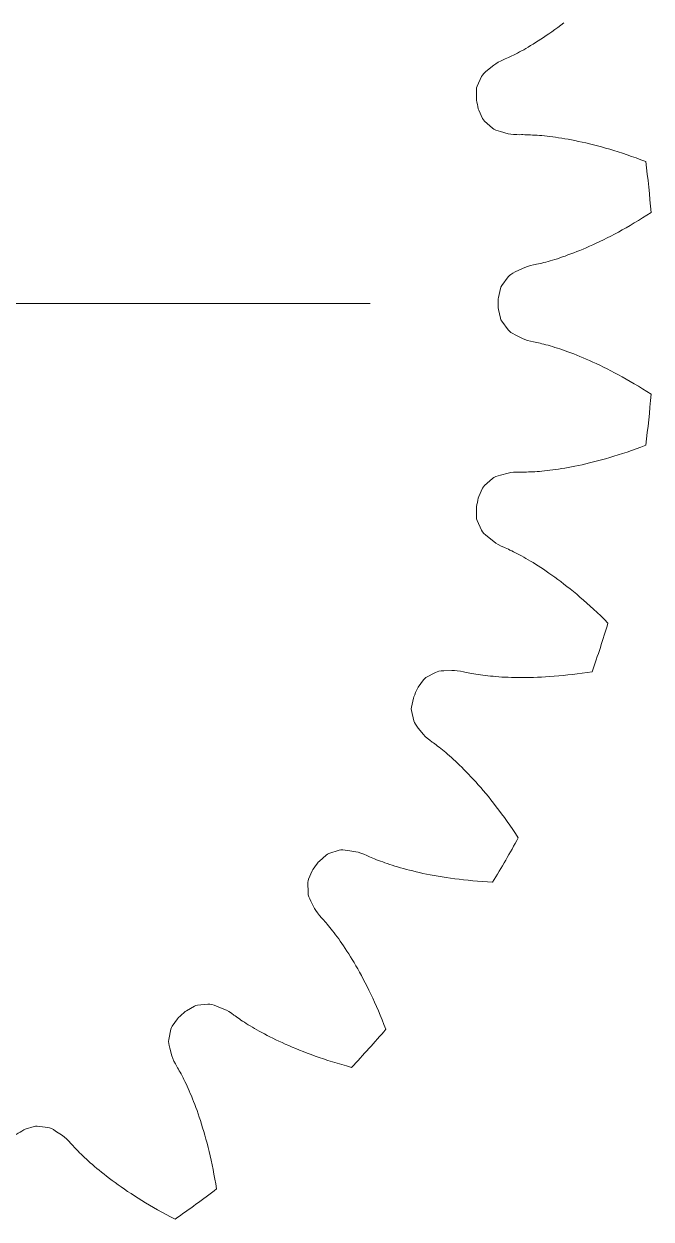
# Model space of a CAD drawing. Header units: millimetres. Extents: x 278858 to 279223, y 218711 to 219074.
# Drawn here: x 279008.2 to 279017.22, y 218802.67 to 218819.84 of the extents above; entities that cross this region are included whole.
import ezdxf

# ---------------------------------------------------------------- set-up
doc = ezdxf.new("R2010")
doc.units = ezdxf.units.MM
doc.header["$LTSCALE"] = 2
doc.layers.add('AM_9', color=251, linetype='Continuous', lineweight=15)

msp = doc.modelspace()

# ---------------------------------------------------------------- linework, layer by layer
at = {"layer": 'AM_9'}
for p, q in [((279015.875, 218819.794), (279015.919, 218819.827)), ((279015.919, 218819.827), (279015.963, 218819.86)), ((279015.593, 218819.599), (279015.631, 218819.623)), ((279015.631, 218819.623), (279015.67, 218819.649)), ((279015.67, 218819.649), (279015.709, 218819.676)), ((279015.709, 218819.676), (279015.749, 218819.703)), ((279015.749, 218819.703), (279015.791, 218819.732)), ((279015.791, 218819.732), (279015.833, 218819.763)), ((279015.833, 218819.763), (279015.875, 218819.794)), ((279015.324, 218819.441), (279015.355, 218819.457)), ((279015.355, 218819.457), (279015.386, 218819.474)), ((279015.386, 218819.474), (279015.418, 218819.492)), ((279015.418, 218819.492), (279015.451, 218819.512)), ((279015.451, 218819.512), (279015.485, 218819.532)), ((279015.485, 218819.532), (279015.52, 218819.553)), ((279015.52, 218819.553), (279015.556, 218819.575)), ((279015.556, 218819.575), (279015.593, 218819.599)), ((279014.986, 218819.273), (279015.021, 218819.294)), ((279015.021, 218819.294), (279015.061, 218819.315)), ((279015.061, 218819.315), (279015.101, 218819.333)), ((279015.101, 218819.333), (279015.121, 218819.341)), ((279015.121, 218819.341), (279015.143, 218819.351)), ((279015.143, 218819.351), (279015.166, 218819.361)), ((279015.166, 218819.361), (279015.189, 218819.372)), ((279015.189, 218819.372), (279015.214, 218819.384)), ((279015.214, 218819.384), (279015.24, 218819.397)), ((279015.24, 218819.397), (279015.267, 218819.411)), ((279015.267, 218819.411), (279015.295, 218819.425)), ((279015.295, 218819.425), (279015.324, 218819.441)), ((279014.779, 218819.088), (279014.793, 218819.11)), ((279014.793, 218819.11), (279014.812, 218819.133)), ((279014.812, 218819.133), (279014.836, 218819.156)), ((279014.836, 218819.156), (279014.864, 218819.179)), ((279014.864, 218819.179), (279014.956, 218819.252)), ((279014.956, 218819.252), (279014.986, 218819.273)), ((279014.708, 218818.926), (279014.715, 218818.949)), ((279014.715, 218818.949), (279014.779, 218819.088)), ((279014.706, 218818.904), (279014.708, 218818.926)), ((279014.706, 218818.772), (279014.706, 218818.904)), ((279014.707, 218818.75), (279014.706, 218818.772)), ((279014.742, 218818.604), (279014.734, 218818.624)), ((279014.796, 218818.483), (279014.742, 218818.604)), ((279014.806, 218818.464), (279014.796, 218818.483)), ((279014.821, 218818.446), (279014.806, 218818.464)), ((279014.937, 218818.345), (279014.821, 218818.446)), ((279014.959, 218818.33), (279014.937, 218818.345)), ((279014.986, 218818.317), (279014.959, 218818.33)), ((279015.017, 218818.306), (279014.986, 218818.317)), ((279015.052, 218818.296), (279015.017, 218818.306)), ((279015.165, 218818.267), (279015.052, 218818.296)), ((279015.202, 218818.26), (279015.165, 218818.267)), ((279015.242, 218818.255), (279015.202, 218818.26)), ((279015.287, 218818.253), (279015.242, 218818.255)), ((279015.331, 218818.252), (279015.287, 218818.253)), ((279015.353, 218818.253), (279015.331, 218818.252)), ((279015.376, 218818.253), (279015.353, 218818.253)), ((279015.401, 218818.252), (279015.376, 218818.253)), ((279015.428, 218818.252), (279015.401, 218818.252)), ((279015.455, 218818.251), (279015.428, 218818.252)), ((279015.484, 218818.25), (279015.455, 218818.251)), ((279015.514, 218818.248), (279015.484, 218818.25)), ((279015.546, 218818.247), (279015.514, 218818.248)), ((279015.579, 218818.244), (279015.546, 218818.247)), ((279015.613, 218818.242), (279015.579, 218818.244)), ((279015.648, 218818.239), (279015.613, 218818.242)), ((279015.685, 218818.235), (279015.648, 218818.239)), ((279015.723, 218818.231), (279015.685, 218818.235)), ((279015.763, 218818.226), (279015.723, 218818.231)), ((279015.803, 218818.221), (279015.763, 218818.226)), ((279015.845, 218818.216), (279015.803, 218818.221)), ((279015.888, 218818.209), (279015.845, 218818.216)), ((279015.933, 218818.202), (279015.888, 218818.209)), ((279015.979, 218818.195), (279015.933, 218818.202)), ((279016.026, 218818.186), (279015.979, 218818.195)), ((279016.074, 218818.177), (279016.026, 218818.186)), ((279016.123, 218818.168), (279016.074, 218818.177)), ((279016.174, 218818.157), (279016.123, 218818.168)), ((279016.226, 218818.146), (279016.174, 218818.157)), ((279016.279, 218818.134), (279016.226, 218818.146)), ((279016.333, 218818.121), (279016.279, 218818.134)), ((279016.389, 218818.107), (279016.333, 218818.121)), ((279016.445, 218818.093), (279016.389, 218818.107)), ((279016.503, 218818.077), (279016.445, 218818.093)), ((279016.562, 218818.061), (279016.503, 218818.077)), ((279016.622, 218818.043), (279016.562, 218818.061)), ((279016.683, 218818.025), (279016.622, 218818.043)), ((279016.745, 218818.005), (279016.683, 218818.025)), ((279016.808, 218817.985), (279016.745, 218818.005)), ((279016.873, 218817.964), (279016.808, 218817.985)), ((279016.938, 218817.941), (279016.873, 218817.964)), ((279017.005, 218817.918), (279016.938, 218817.941)), ((279017.072, 218817.893), (279017.005, 218817.918)), ((279017.141, 218817.867), (279017.072, 218817.893)), ((279017.035, 218817.019), (279017.095, 218817.056)), ((279017.095, 218817.056), (279017.156, 218817.094)), ((279017.156, 218817.094), (279017.218, 218817.134)), ((279016.747, 218816.854), (279016.803, 218816.884)), ((279016.803, 218816.884), (279016.86, 218816.916)), ((279016.86, 218816.916), (279016.917, 218816.949)), ((279016.917, 218816.949), (279016.976, 218816.984)), ((279016.976, 218816.984), (279017.035, 218817.019)), ((279016.43, 218816.694), (279016.481, 218816.718)), ((279016.481, 218816.718), (279016.532, 218816.743)), ((279016.532, 218816.743), (279016.584, 218816.769)), ((279016.584, 218816.769), (279016.638, 218816.796)), ((279016.638, 218816.796), (279016.692, 218816.824)), ((279016.692, 218816.824), (279016.747, 218816.854)), ((279016.023, 218816.524), (279016.064, 218816.539)), ((279016.064, 218816.539), (279016.106, 218816.555)), ((279016.106, 218816.555), (279016.149, 218816.572)), ((279016.149, 218816.572), (279016.193, 218816.59)), ((279016.193, 218816.59), (279016.239, 218816.608)), ((279016.239, 218816.608), (279016.285, 218816.628)), ((279016.285, 218816.628), (279016.332, 218816.649)), ((279016.332, 218816.649), (279016.381, 218816.671)), ((279016.381, 218816.671), (279016.43, 218816.694)), ((279015.441, 218816.359), (279015.485, 218816.371)), ((279015.485, 218816.371), (279015.527, 218816.381)), ((279015.527, 218816.381), (279015.549, 218816.385)), ((279015.549, 218816.385), (279015.572, 218816.39)), ((279015.572, 218816.39), (279015.597, 218816.395)), ((279015.597, 218816.395), (279015.622, 218816.401)), ((279015.622, 218816.401), (279015.649, 218816.408)), ((279015.649, 218816.408), (279015.677, 218816.415)), ((279015.677, 218816.415), (279015.706, 218816.423)), ((279015.706, 218816.423), (279015.737, 218816.431)), ((279015.737, 218816.431), (279015.768, 218816.44)), ((279015.768, 218816.44), (279015.801, 218816.45)), ((279015.801, 218816.45), (279015.835, 218816.46)), ((279015.835, 218816.46), (279015.871, 218816.471)), ((279015.871, 218816.471), (279015.907, 218816.483)), ((279015.907, 218816.483), (279015.945, 218816.496)), ((279015.945, 218816.496), (279015.983, 218816.509)), ((279015.983, 218816.509), (279016.023, 218816.524)), ((279015.07, 218816.085), (279015.162, 218816.208)), ((279015.162, 218816.208), (279015.18, 218816.227)), ((279015.18, 218816.227), (279015.203, 218816.246)), ((279015.203, 218816.246), (279015.231, 218816.263)), ((279015.231, 218816.263), (279015.264, 218816.28)), ((279015.264, 218816.28), (279015.369, 218816.332)), ((279015.369, 218816.332), (279015.403, 218816.346)), ((279015.403, 218816.346), (279015.441, 218816.359)), ((279015.025, 218815.915), (279015.052, 218816.043)), ((279015.052, 218816.043), (279015.058, 218816.064)), ((279015.058, 218816.064), (279015.07, 218816.085)), ((279015.021, 218815.893), (279015.025, 218815.915)), ((279001.271, 218815.828), (279013.181, 218815.828)), ((279015.025, 218815.742), (279015.021, 218815.764)), ((279015.052, 218815.614), (279015.025, 218815.742)), ((279015.058, 218815.592), (279015.052, 218815.614)), ((279015.07, 218815.571), (279015.058, 218815.592)), ((279015.162, 218815.449), (279015.07, 218815.571)), ((279015.18, 218815.43), (279015.162, 218815.449)), ((279015.203, 218815.411), (279015.18, 218815.43)), ((279015.231, 218815.394), (279015.203, 218815.411)), ((279015.264, 218815.377), (279015.231, 218815.394)), ((279015.369, 218815.325), (279015.264, 218815.377)), ((279015.403, 218815.31), (279015.369, 218815.325)), ((279015.441, 218815.297), (279015.403, 218815.31)), ((279015.485, 218815.285), (279015.441, 218815.297)), ((279015.527, 218815.276), (279015.485, 218815.285)), ((279015.549, 218815.272), (279015.527, 218815.276)), ((279015.572, 218815.267), (279015.549, 218815.272)), ((279015.597, 218815.262), (279015.572, 218815.267)), ((279015.622, 218815.256), (279015.597, 218815.262)), ((279015.649, 218815.249), (279015.622, 218815.256)), ((279015.677, 218815.242), (279015.649, 218815.249)), ((279015.706, 218815.234), (279015.677, 218815.242)), ((279015.737, 218815.226), (279015.706, 218815.234)), ((279015.768, 218815.217), (279015.737, 218815.226)), ((279015.801, 218815.207), (279015.768, 218815.217)), ((279015.835, 218815.197), (279015.801, 218815.207)), ((279015.871, 218815.186), (279015.835, 218815.197)), ((279015.907, 218815.174), (279015.871, 218815.186)), ((279015.945, 218815.161), (279015.907, 218815.174)), ((279015.983, 218815.148), (279015.945, 218815.161)), ((279016.023, 218815.133), (279015.983, 218815.148)), ((279016.064, 218815.118), (279016.023, 218815.133)), ((279016.106, 218815.102), (279016.064, 218815.118)), ((279016.149, 218815.085), (279016.106, 218815.102)), ((279016.193, 218815.067), (279016.149, 218815.085)), ((279016.239, 218815.048), (279016.193, 218815.067)), ((279016.285, 218815.029), (279016.239, 218815.048)), ((279016.332, 218815.008), (279016.285, 218815.029)), ((279016.381, 218814.986), (279016.332, 218815.008)), ((279016.43, 218814.963), (279016.381, 218814.986)), ((279016.481, 218814.939), (279016.43, 218814.963)), ((279016.532, 218814.914), (279016.481, 218814.939)), ((279016.584, 218814.888), (279016.532, 218814.914)), ((279016.638, 218814.861), (279016.584, 218814.888)), ((279016.692, 218814.833), (279016.638, 218814.861)), ((279016.747, 218814.803), (279016.692, 218814.833)), ((279016.803, 218814.772), (279016.747, 218814.803)), ((279016.86, 218814.741), (279016.803, 218814.772)), ((279016.917, 218814.708), (279016.86, 218814.741)), ((279016.976, 218814.673), (279016.917, 218814.708)), ((279017.035, 218814.638), (279016.976, 218814.673)), ((279017.095, 218814.601), (279017.035, 218814.638)), ((279017.156, 218814.563), (279017.095, 218814.601)), ((279017.218, 218814.523), (279017.156, 218814.563)), ((279017.072, 218813.764), (279017.141, 218813.79)), ((279016.562, 218813.596), (279016.622, 218813.614)), ((279016.622, 218813.614), (279016.683, 218813.632)), ((279016.683, 218813.632), (279016.745, 218813.651)), ((279016.745, 218813.651), (279016.808, 218813.672)), ((279016.808, 218813.672), (279016.873, 218813.693)), ((279016.873, 218813.693), (279016.938, 218813.716)), ((279016.938, 218813.716), (279017.005, 218813.739)), ((279017.005, 218813.739), (279017.072, 218813.764)), ((279015.803, 218813.435), (279015.845, 218813.441)), ((279015.845, 218813.441), (279015.888, 218813.448)), ((279015.888, 218813.448), (279015.933, 218813.455)), ((279015.933, 218813.455), (279015.979, 218813.462)), ((279015.979, 218813.462), (279016.026, 218813.47)), ((279016.026, 218813.47), (279016.074, 218813.479)), ((279016.074, 218813.479), (279016.123, 218813.489)), ((279016.123, 218813.489), (279016.174, 218813.5)), ((279016.174, 218813.5), (279016.226, 218813.511)), ((279016.226, 218813.511), (279016.279, 218813.523)), ((279016.279, 218813.523), (279016.333, 218813.536)), ((279016.333, 218813.536), (279016.389, 218813.55)), ((279016.389, 218813.55), (279016.445, 218813.564)), ((279016.445, 218813.564), (279016.503, 218813.58)), ((279016.503, 218813.58), (279016.562, 218813.596)), ((279014.821, 218813.211), (279014.937, 218813.312)), ((279014.937, 218813.312), (279014.959, 218813.327)), ((279014.959, 218813.327), (279014.986, 218813.34)), ((279014.986, 218813.34), (279015.017, 218813.351)), ((279015.017, 218813.351), (279015.052, 218813.361)), ((279015.052, 218813.361), (279015.165, 218813.39)), ((279015.165, 218813.39), (279015.202, 218813.397)), ((279015.202, 218813.397), (279015.242, 218813.402)), ((279015.242, 218813.402), (279015.287, 218813.404)), ((279015.287, 218813.404), (279015.331, 218813.404)), ((279015.331, 218813.404), (279015.353, 218813.404)), ((279015.353, 218813.404), (279015.376, 218813.404)), ((279015.376, 218813.404), (279015.401, 218813.404)), ((279015.401, 218813.404), (279015.428, 218813.405)), ((279015.428, 218813.405), (279015.455, 218813.406)), ((279015.455, 218813.406), (279015.484, 218813.407)), ((279015.484, 218813.407), (279015.514, 218813.408)), ((279015.514, 218813.408), (279015.546, 218813.41)), ((279015.546, 218813.41), (279015.579, 218813.412)), ((279015.579, 218813.412), (279015.613, 218813.415)), ((279015.613, 218813.415), (279015.648, 218813.418)), ((279015.648, 218813.418), (279015.685, 218813.422)), ((279015.685, 218813.422), (279015.723, 218813.426)), ((279015.723, 218813.426), (279015.763, 218813.43)), ((279015.763, 218813.43), (279015.803, 218813.435)), ((279014.742, 218813.053), (279014.796, 218813.173)), ((279014.796, 218813.173), (279014.806, 218813.193)), ((279014.806, 218813.193), (279014.821, 218813.211)), ((279014.734, 218813.032), (279014.742, 218813.053)), ((279014.706, 218812.885), (279014.707, 218812.907)), ((279014.706, 218812.753), (279014.706, 218812.885)), ((279014.708, 218812.731), (279014.706, 218812.753)), ((279014.715, 218812.708), (279014.708, 218812.731)), ((279014.779, 218812.569), (279014.715, 218812.708)), ((279014.793, 218812.546), (279014.779, 218812.569)), ((279014.812, 218812.524), (279014.793, 218812.546)), ((279014.836, 218812.501), (279014.812, 218812.524)), ((279014.864, 218812.478), (279014.836, 218812.501)), ((279014.956, 218812.405), (279014.864, 218812.478)), ((279014.986, 218812.384), (279014.956, 218812.405)), ((279015.021, 218812.363), (279014.986, 218812.384)), ((279015.061, 218812.342), (279015.021, 218812.363)), ((279015.101, 218812.324), (279015.061, 218812.342)), ((279015.121, 218812.315), (279015.101, 218812.324)), ((279015.143, 218812.306), (279015.121, 218812.315)), ((279015.166, 218812.295), (279015.143, 218812.306)), ((279015.189, 218812.284), (279015.166, 218812.295)), ((279015.214, 218812.272), (279015.189, 218812.284)), ((279015.24, 218812.26), (279015.214, 218812.272)), ((279015.267, 218812.246), (279015.24, 218812.26)), ((279015.295, 218812.232), (279015.267, 218812.246)), ((279015.324, 218812.216), (279015.295, 218812.232)), ((279015.355, 218812.2), (279015.324, 218812.216)), ((279015.386, 218812.183), (279015.355, 218812.2)), ((279015.418, 218812.164), (279015.386, 218812.183)), ((279015.451, 218812.145), (279015.418, 218812.164)), ((279015.485, 218812.125), (279015.451, 218812.145)), ((279015.52, 218812.104), (279015.485, 218812.125)), ((279015.556, 218812.081), (279015.52, 218812.104)), ((279015.593, 218812.058), (279015.556, 218812.081)), ((279015.631, 218812.034), (279015.593, 218812.058)), ((279015.67, 218812.008), (279015.631, 218812.034)), ((279015.709, 218811.981), (279015.67, 218812.008)), ((279015.749, 218811.953), (279015.709, 218811.981)), ((279015.791, 218811.924), (279015.749, 218811.953)), ((279015.833, 218811.894), (279015.791, 218811.924)), ((279015.875, 218811.863), (279015.833, 218811.894)), ((279015.919, 218811.83), (279015.875, 218811.863)), ((279015.963, 218811.796), (279015.919, 218811.83)), ((279016.008, 218811.761), (279015.963, 218811.796)), ((279016.054, 218811.725), (279016.008, 218811.761)), ((279016.101, 218811.687), (279016.054, 218811.725)), ((279016.148, 218811.648), (279016.101, 218811.687)), ((279016.195, 218811.608), (279016.148, 218811.648)), ((279016.244, 218811.566), (279016.195, 218811.608)), ((279016.293, 218811.523), (279016.244, 218811.566)), ((279016.342, 218811.479), (279016.293, 218811.523)), ((279016.392, 218811.433), (279016.342, 218811.479)), ((279016.443, 218811.386), (279016.392, 218811.433)), ((279016.494, 218811.338), (279016.443, 218811.386)), ((279016.546, 218811.288), (279016.494, 218811.338)), ((279016.598, 218811.236), (279016.546, 218811.288)), ((279013.981, 218810.451), (279014.116, 218810.525)), ((279014.116, 218810.525), (279014.14, 218810.535)), ((279014.14, 218810.535), (279014.168, 218810.543)), ((279014.168, 218810.543), (279014.201, 218810.547)), ((279014.201, 218810.547), (279014.238, 218810.549)), ((279014.238, 218810.549), (279014.355, 218810.555)), ((279014.355, 218810.555), (279014.392, 218810.554)), ((279014.392, 218810.554), (279014.432, 218810.55)), ((279014.432, 218810.55), (279014.477, 218810.543)), ((279014.477, 218810.543), (279014.52, 218810.534)), ((279014.52, 218810.534), (279014.541, 218810.529)), ((279014.541, 218810.529), (279014.564, 218810.525)), ((279014.564, 218810.525), (279014.589, 218810.52)), ((279016.226, 218810.514), (279016.298, 218810.524)), ((279016.298, 218810.524), (279016.37, 218810.535)), ((279013.871, 218810.313), (279013.948, 218810.419)), ((279013.948, 218810.419), (279013.962, 218810.436)), ((279013.962, 218810.436), (279013.981, 218810.451)), ((279014.589, 218810.52), (279014.614, 218810.515)), ((279014.614, 218810.515), (279014.641, 218810.51)), ((279014.641, 218810.51), (279014.67, 218810.505)), ((279014.67, 218810.505), (279014.7, 218810.5)), ((279014.7, 218810.5), (279014.731, 218810.495)), ((279014.731, 218810.495), (279014.764, 218810.49)), ((279014.764, 218810.49), (279014.798, 218810.486)), ((279014.798, 218810.486), (279014.833, 218810.482)), ((279014.833, 218810.482), (279014.87, 218810.477)), ((279014.87, 218810.477), (279014.908, 218810.473)), ((279014.908, 218810.473), (279014.947, 218810.47)), ((279014.947, 218810.47), (279014.988, 218810.466)), ((279014.988, 218810.466), (279015.03, 218810.463)), ((279015.03, 218810.463), (279015.074, 218810.46)), ((279015.074, 218810.46), (279015.119, 218810.458)), ((279015.119, 218810.458), (279015.165, 218810.456)), ((279015.165, 218810.456), (279015.213, 218810.454)), ((279015.213, 218810.454), (279015.262, 218810.453)), ((279015.262, 218810.453), (279015.312, 218810.452)), ((279015.312, 218810.452), (279015.364, 218810.452)), ((279015.364, 218810.452), (279015.417, 218810.452)), ((279015.417, 218810.452), (279015.472, 218810.453)), ((279015.472, 218810.453), (279015.527, 218810.454)), ((279015.527, 218810.454), (279015.584, 218810.456)), ((279015.584, 218810.456), (279015.643, 218810.459)), ((279015.643, 218810.459), (279015.702, 218810.462)), ((279015.702, 218810.462), (279015.764, 218810.466)), ((279015.764, 218810.466), (279015.826, 218810.47)), ((279015.826, 218810.47), (279015.889, 218810.476)), ((279015.889, 218810.476), (279015.954, 218810.482)), ((279015.954, 218810.482), (279016.02, 218810.489)), ((279016.02, 218810.489), (279016.088, 218810.496)), ((279016.088, 218810.496), (279016.157, 218810.504)), ((279016.157, 218810.504), (279016.226, 218810.514)), ((279013.858, 218810.294), (279013.871, 218810.313)), ((279013.77, 218810.005), (279013.773, 218810.027)), ((279013.773, 218810.027), (279013.801, 218810.156)), ((279013.801, 218810.156), (279013.806, 218810.177)), ((279013.772, 218809.981), (279013.77, 218810.005)), ((279013.807, 218809.831), (279013.772, 218809.981)), ((279013.816, 218809.807), (279013.807, 218809.831)), ((279013.829, 218809.781), (279013.816, 218809.807)), ((279013.848, 218809.753), (279013.829, 218809.781)), ((279013.871, 218809.725), (279013.848, 218809.753)), ((279013.945, 218809.634), (279013.871, 218809.725)), ((279013.97, 218809.607), (279013.945, 218809.634)), ((279014, 218809.58), (279013.97, 218809.607)), ((279014.035, 218809.551), (279014, 218809.58)), ((279014.07, 218809.525), (279014.035, 218809.551)), ((279014.088, 218809.512), (279014.07, 218809.525)), ((279014.107, 218809.499), (279014.088, 218809.512)), ((279014.127, 218809.484), (279014.107, 218809.499)), ((279014.148, 218809.468), (279014.127, 218809.484)), ((279014.17, 218809.451), (279014.148, 218809.468)), ((279014.193, 218809.433), (279014.17, 218809.451)), ((279014.217, 218809.414), (279014.193, 218809.433)), ((279014.241, 218809.394), (279014.217, 218809.414)), ((279014.266, 218809.373), (279014.241, 218809.394)), ((279014.292, 218809.351), (279014.266, 218809.373)), ((279014.319, 218809.328), (279014.292, 218809.351)), ((279014.347, 218809.303), (279014.319, 218809.328)), ((279014.375, 218809.277), (279014.347, 218809.303)), ((279014.405, 218809.251), (279014.375, 218809.277)), ((279014.434, 218809.222), (279014.405, 218809.251)), ((279014.465, 218809.193), (279014.434, 218809.222)), ((279014.496, 218809.163), (279014.465, 218809.193)), ((279014.528, 218809.131), (279014.496, 218809.163)), ((279014.561, 218809.098), (279014.528, 218809.131)), ((279014.594, 218809.063), (279014.561, 218809.098)), ((279014.627, 218809.028), (279014.594, 218809.063)), ((279014.662, 218808.991), (279014.627, 218809.028)), ((279014.697, 218808.953), (279014.662, 218808.991)), ((279014.732, 218808.913), (279014.697, 218808.953)), ((279014.768, 218808.872), (279014.732, 218808.913)), ((279014.804, 218808.83), (279014.768, 218808.872)), ((279014.841, 218808.786), (279014.804, 218808.83)), ((279014.878, 218808.741), (279014.841, 218808.786)), ((279014.916, 218808.695), (279014.878, 218808.741)), ((279014.953, 218808.647), (279014.916, 218808.695)), ((279014.992, 218808.597), (279014.953, 218808.647)), ((279015.03, 218808.546), (279014.992, 218808.597)), ((279015.069, 218808.494), (279015.03, 218808.546)), ((279015.109, 218808.441), (279015.069, 218808.494)), ((279015.148, 218808.385), (279015.109, 218808.441)), ((279015.188, 218808.329), (279015.148, 218808.385)), ((279015.228, 218808.271), (279015.188, 218808.329)), ((279015.268, 218808.211), (279015.228, 218808.271)), ((279015.308, 218808.15), (279015.268, 218808.211)), ((279012.585, 218807.926), (279012.732, 218807.971)), ((279012.732, 218807.971), (279012.758, 218807.975)), ((279012.758, 218807.975), (279012.788, 218807.977)), ((279012.788, 218807.977), (279012.821, 218807.974)), ((279012.821, 218807.974), (279012.857, 218807.969)), ((279012.857, 218807.969), (279012.972, 218807.95)), ((279012.972, 218807.95), (279013.008, 218807.941)), ((279012.433, 218807.798), (279012.449, 218807.814)), ((279012.449, 218807.814), (279012.546, 218807.902)), ((279012.546, 218807.902), (279012.564, 218807.915)), ((279012.564, 218807.915), (279012.585, 218807.926)), ((279013.008, 218807.941), (279013.047, 218807.929)), ((279013.047, 218807.929), (279013.089, 218807.913)), ((279013.089, 218807.913), (279013.129, 218807.895)), ((279013.129, 218807.895), (279013.149, 218807.886)), ((279013.149, 218807.886), (279013.171, 218807.877)), ((279013.171, 218807.877), (279013.194, 218807.867)), ((279013.194, 218807.867), (279013.218, 218807.856)), ((279013.218, 218807.856), (279013.243, 218807.846)), ((279013.243, 218807.846), (279013.27, 218807.835)), ((279013.27, 218807.835), (279013.299, 218807.824)), ((279013.299, 218807.824), (279013.328, 218807.813)), ((279013.328, 218807.813), (279013.359, 218807.802)), ((279013.359, 218807.802), (279013.391, 218807.79)), ((279013.391, 218807.79), (279013.425, 218807.779)), ((279013.425, 218807.779), (279013.46, 218807.767)), ((279012.294, 218807.554), (279012.347, 218807.675)), ((279012.347, 218807.675), (279012.357, 218807.695)), ((279013.46, 218807.767), (279013.497, 218807.755)), ((279013.497, 218807.755), (279013.534, 218807.743)), ((279013.534, 218807.743), (279013.574, 218807.732)), ((279013.574, 218807.732), (279013.614, 218807.72)), ((279013.614, 218807.72), (279013.656, 218807.708)), ((279013.656, 218807.708), (279013.7, 218807.696)), ((279013.7, 218807.696), (279013.745, 218807.685)), ((279013.745, 218807.685), (279013.791, 218807.673)), ((279013.791, 218807.673), (279013.839, 218807.662)), ((279013.839, 218807.662), (279013.888, 218807.65)), ((279013.888, 218807.65), (279013.938, 218807.639)), ((279013.938, 218807.639), (279013.99, 218807.629)), ((279013.99, 218807.629), (279014.044, 218807.618)), ((279014.044, 218807.618), (279014.098, 218807.608)), ((279014.098, 218807.608), (279014.155, 218807.598)), ((279012.283, 218807.51), (279012.286, 218807.533)), ((279012.286, 218807.356), (279012.283, 218807.51)), ((279012.286, 218807.533), (279012.294, 218807.554)), ((279014.155, 218807.598), (279014.212, 218807.588)), ((279014.212, 218807.588), (279014.271, 218807.579)), ((279014.271, 218807.579), (279014.332, 218807.57)), ((279014.332, 218807.57), (279014.394, 218807.561)), ((279014.394, 218807.561), (279014.457, 218807.553)), ((279014.457, 218807.553), (279014.522, 218807.546)), ((279014.522, 218807.546), (279014.588, 218807.539)), ((279014.588, 218807.539), (279014.655, 218807.532)), ((279014.655, 218807.532), (279014.724, 218807.526)), ((279014.724, 218807.526), (279014.795, 218807.52)), ((279014.795, 218807.52), (279014.866, 218807.516)), ((279014.866, 218807.516), (279014.939, 218807.511)), ((279012.289, 218807.33), (279012.286, 218807.356)), ((279012.297, 218807.302), (279012.289, 218807.33)), ((279012.31, 218807.271), (279012.297, 218807.302)), ((279012.326, 218807.238), (279012.31, 218807.271)), ((279012.38, 218807.135), (279012.326, 218807.238)), ((279012.399, 218807.103), (279012.38, 218807.135)), ((279012.423, 218807.07), (279012.399, 218807.103)), ((279012.451, 218807.034), (279012.423, 218807.07)), ((279012.48, 218807.002), (279012.451, 218807.034)), ((279012.495, 218806.986), (279012.48, 218807.002)), ((279012.511, 218806.968), (279012.495, 218806.986)), ((279012.527, 218806.949), (279012.511, 218806.968)), ((279012.545, 218806.93), (279012.527, 218806.949)), ((279012.562, 218806.909), (279012.545, 218806.93)), ((279012.581, 218806.886), (279012.562, 218806.909)), ((279012.6, 218806.863), (279012.581, 218806.886)), ((279012.62, 218806.838), (279012.6, 218806.863)), ((279012.64, 218806.812), (279012.62, 218806.838)), ((279012.661, 218806.785), (279012.64, 218806.812)), ((279012.683, 218806.757), (279012.661, 218806.785)), ((279012.705, 218806.727), (279012.683, 218806.757)), ((279012.727, 218806.696), (279012.705, 218806.727)), ((279012.75, 218806.664), (279012.727, 218806.696)), ((279012.773, 218806.63), (279012.75, 218806.664)), ((279012.797, 218806.595), (279012.773, 218806.63)), ((279012.821, 218806.559), (279012.797, 218806.595)), ((279012.846, 218806.521), (279012.821, 218806.559)), ((279012.871, 218806.482), (279012.846, 218806.521)), ((279012.896, 218806.441), (279012.871, 218806.482)), ((279012.922, 218806.4), (279012.896, 218806.441)), ((279012.948, 218806.356), (279012.922, 218806.4)), ((279012.974, 218806.312), (279012.948, 218806.356)), ((279013, 218806.266), (279012.974, 218806.312)), ((279013.026, 218806.218), (279013, 218806.266)), ((279013.053, 218806.169), (279013.026, 218806.218)), ((279013.08, 218806.119), (279013.053, 218806.169)), ((279013.107, 218806.067), (279013.08, 218806.119)), ((279013.134, 218806.014), (279013.107, 218806.067)), ((279013.161, 218805.959), (279013.134, 218806.014)), ((279013.189, 218805.903), (279013.161, 218805.959)), ((279013.216, 218805.845), (279013.189, 218805.903)), ((279010.538, 218805.665), (279010.652, 218805.731)), ((279010.652, 218805.731), (279010.672, 218805.74)), ((279010.672, 218805.74), (279010.695, 218805.746)), ((279010.695, 218805.746), (279010.848, 218805.76)), ((279010.848, 218805.76), (279010.874, 218805.759)), ((279010.874, 218805.759), (279010.904, 218805.754)), ((279010.904, 218805.754), (279010.935, 218805.745)), ((279010.935, 218805.745), (279010.97, 218805.732)), ((279010.97, 218805.732), (279011.078, 218805.689)), ((279013.243, 218805.786), (279013.216, 218805.845)), ((279013.27, 218805.725), (279013.243, 218805.786)), ((279013.297, 218805.663), (279013.27, 218805.725)), ((279010.333, 218805.443), (279010.41, 218805.55)), ((279010.41, 218805.55), (279010.424, 218805.567)), ((279010.519, 218805.653), (279010.538, 218805.665)), ((279011.078, 218805.689), (279011.112, 218805.673)), ((279011.112, 218805.673), (279011.148, 218805.653)), ((279011.148, 218805.653), (279011.185, 218805.629)), ((279011.185, 218805.629), (279011.221, 218805.603)), ((279011.221, 218805.603), (279011.239, 218805.59)), ((279011.239, 218805.59), (279011.258, 218805.576)), ((279011.258, 218805.576), (279011.278, 218805.562)), ((279011.278, 218805.562), (279011.299, 218805.547)), ((279011.299, 218805.547), (279011.322, 218805.531)), ((279013.324, 218805.599), (279013.297, 218805.663)), ((279013.351, 218805.534), (279013.324, 218805.599)), ((279010.284, 218805.251), (279010.313, 218805.402)), ((279010.313, 218805.402), (279010.321, 218805.424)), ((279010.321, 218805.424), (279010.333, 218805.443)), ((279011.322, 218805.531), (279011.346, 218805.515)), ((279011.346, 218805.515), (279011.372, 218805.499)), ((279011.372, 218805.499), (279011.398, 218805.481)), ((279011.398, 218805.481), (279011.426, 218805.464)), ((279011.426, 218805.464), (279011.455, 218805.446)), ((279011.455, 218805.446), (279011.486, 218805.428)), ((279011.486, 218805.428), (279011.518, 218805.409)), ((279011.518, 218805.409), (279011.551, 218805.39)), ((279011.551, 218805.39), (279011.585, 218805.37)), ((279011.585, 218805.37), (279011.621, 218805.351)), ((279013.378, 218805.467), (279013.351, 218805.534)), ((279013.405, 218805.399), (279013.378, 218805.467)), ((279010.282, 218805.225), (279010.284, 218805.251)), ((279010.284, 218805.196), (279010.282, 218805.225)), ((279011.621, 218805.351), (279011.659, 218805.331)), ((279011.659, 218805.331), (279011.697, 218805.31)), ((279011.697, 218805.31), (279011.737, 218805.29)), ((279011.737, 218805.29), (279011.779, 218805.269)), ((279011.779, 218805.269), (279011.822, 218805.248)), ((279011.822, 218805.248), (279011.866, 218805.227)), ((279011.866, 218805.227), (279011.912, 218805.206)), ((279011.912, 218805.206), (279011.959, 218805.185)), ((279010.289, 218805.163), (279010.284, 218805.196)), ((279010.299, 218805.128), (279010.289, 218805.163)), ((279010.33, 218805.015), (279010.299, 218805.128)), ((279011.959, 218805.185), (279012.008, 218805.163)), ((279012.008, 218805.163), (279012.058, 218805.142)), ((279012.058, 218805.142), (279012.109, 218805.12)), ((279012.109, 218805.12), (279012.162, 218805.099)), ((279012.162, 218805.099), (279012.216, 218805.078)), ((279012.216, 218805.078), (279012.272, 218805.056)), ((279012.272, 218805.056), (279012.329, 218805.035)), ((279012.329, 218805.035), (279012.388, 218805.014)), ((279010.342, 218804.98), (279010.33, 218805.015)), ((279010.358, 218804.942), (279010.342, 218804.98)), ((279010.379, 218804.902), (279010.358, 218804.942)), ((279010.4, 218804.864), (279010.379, 218804.902)), ((279010.411, 218804.845), (279010.4, 218804.864)), ((279012.388, 218805.014), (279012.448, 218804.993)), ((279012.448, 218804.993), (279012.51, 218804.972)), ((279012.51, 218804.972), (279012.573, 218804.951)), ((279012.573, 218804.951), (279012.638, 218804.931)), ((279012.638, 218804.931), (279012.704, 218804.91)), ((279012.704, 218804.91), (279012.772, 218804.89)), ((279012.772, 218804.89), (279012.841, 218804.871)), ((279012.841, 218804.871), (279012.911, 218804.851)), ((279010.423, 218804.825), (279010.411, 218804.845)), ((279010.435, 218804.803), (279010.423, 218804.825)), ((279010.448, 218804.78), (279010.435, 218804.803)), ((279010.461, 218804.756), (279010.448, 218804.78)), ((279010.475, 218804.73), (279010.461, 218804.756)), ((279010.489, 218804.703), (279010.475, 218804.73)), ((279010.503, 218804.675), (279010.489, 218804.703)), ((279010.517, 218804.646), (279010.503, 218804.675)), ((279010.532, 218804.615), (279010.517, 218804.646)), ((279010.547, 218804.582), (279010.532, 218804.615)), ((279010.562, 218804.549), (279010.547, 218804.582)), ((279010.578, 218804.514), (279010.562, 218804.549)), ((279010.594, 218804.477), (279010.578, 218804.514)), ((279010.609, 218804.44), (279010.594, 218804.477)), ((279010.625, 218804.4), (279010.609, 218804.44)), ((279010.642, 218804.36), (279010.625, 218804.4)), ((279010.658, 218804.318), (279010.642, 218804.36)), ((279010.674, 218804.274), (279010.658, 218804.318)), ((279010.69, 218804.23), (279010.674, 218804.274)), ((279010.707, 218804.183), (279010.69, 218804.23)), ((279010.723, 218804.136), (279010.707, 218804.183)), ((279008.222, 218803.961), (279008.348, 218804.001)), ((279008.348, 218804.001), (279008.369, 218804.006)), ((279008.369, 218804.006), (279008.393, 218804.007)), ((279008.393, 218804.007), (279008.545, 218803.988)), ((279010.739, 218804.086), (279010.723, 218804.136)), ((279010.755, 218804.036), (279010.739, 218804.086)), ((279010.771, 218803.984), (279010.755, 218804.036)), ((279008.202, 218803.953), (279008.222, 218803.961)), ((279008.545, 218803.988), (279008.571, 218803.982)), ((279008.571, 218803.982), (279008.598, 218803.971)), ((279008.598, 218803.971), (279008.628, 218803.956)), ((279008.628, 218803.956), (279008.658, 218803.936)), ((279008.658, 218803.936), (279008.756, 218803.871)), ((279008.756, 218803.871), (279008.785, 218803.849)), ((279008.785, 218803.849), (279008.816, 218803.822)), ((279010.787, 218803.931), (279010.771, 218803.984)), ((279010.803, 218803.876), (279010.787, 218803.931)), ((279010.819, 218803.819), (279010.803, 218803.876)), ((279008.816, 218803.822), (279008.848, 218803.79)), ((279008.848, 218803.79), (279008.877, 218803.758)), ((279008.877, 218803.758), (279008.892, 218803.741)), ((279008.892, 218803.741), (279008.908, 218803.724)), ((279008.908, 218803.724), (279008.925, 218803.706)), ((279008.925, 218803.706), (279008.943, 218803.686)), ((279008.943, 218803.686), (279008.962, 218803.667)), ((279008.962, 218803.667), (279008.982, 218803.646)), ((279010.834, 218803.762), (279010.819, 218803.819)), ((279010.849, 218803.702), (279010.834, 218803.762)), ((279010.864, 218803.642), (279010.849, 218803.702)), ((279008.982, 218803.646), (279009.003, 218803.624)), ((279009.003, 218803.624), (279009.026, 218803.602)), ((279009.026, 218803.602), (279009.049, 218803.579)), ((279009.049, 218803.579), (279009.074, 218803.555)), ((279009.074, 218803.555), (279009.1, 218803.531)), ((279009.1, 218803.531), (279009.127, 218803.506)), ((279009.127, 218803.506), (279009.156, 218803.481)), ((279009.156, 218803.481), (279009.186, 218803.454)), ((279010.879, 218803.58), (279010.864, 218803.642)), ((279010.893, 218803.516), (279010.879, 218803.58)), ((279010.907, 218803.451), (279010.893, 218803.516)), ((279009.186, 218803.454), (279009.217, 218803.428)), ((279009.217, 218803.428), (279009.249, 218803.4)), ((279009.249, 218803.4), (279009.283, 218803.372)), ((279009.283, 218803.372), (279009.318, 218803.344)), ((279009.318, 218803.344), (279009.354, 218803.315)), ((279009.354, 218803.315), (279009.391, 218803.286)), ((279010.921, 218803.385), (279010.907, 218803.451)), ((279010.934, 218803.317), (279010.921, 218803.385)), ((279010.947, 218803.247), (279010.934, 218803.317)), ((279009.391, 218803.286), (279009.43, 218803.256)), ((279009.43, 218803.256), (279009.471, 218803.226)), ((279009.471, 218803.226), (279009.512, 218803.195)), ((279009.512, 218803.195), (279009.556, 218803.164)), ((279009.556, 218803.164), (279009.6, 218803.133)), ((279010.959, 218803.177), (279010.947, 218803.247)), ((279010.971, 218803.104), (279010.959, 218803.177)), ((279009.6, 218803.133), (279009.646, 218803.101)), ((279009.646, 218803.101), (279009.693, 218803.069)), ((279009.693, 218803.069), (279009.742, 218803.037)), ((279009.742, 218803.037), (279009.792, 218803.004)), ((279009.792, 218803.004), (279009.844, 218802.972)), ((279009.844, 218802.972), (279009.897, 218802.939)), ((279009.897, 218802.939), (279009.951, 218802.906)), ((279009.951, 218802.906), (279010.007, 218802.872)), ((279010.007, 218802.872), (279010.065, 218802.839)), ((279010.065, 218802.839), (279010.124, 218802.805)), ((279010.124, 218802.805), (279010.184, 218802.772)), ((279010.184, 218802.772), (279010.246, 218802.738)), ((279010.246, 218802.738), (279010.31, 218802.705)), ((279010.31, 218802.705), (279010.375, 218802.671))]:
    msp.add_line(p, q, dxfattribs=at)
for radius, start, end in [(13.75, 11.7326, 12.2674), (16, 4.6796, 7.3204), (13.75, 359.7326, 0.2674), (16, 352.6796, 355.3204), (13.75, 347.7326, 348.2674), (16, 340.6796, 343.3204), (13.75, 335.7326, 336.2674), (16, 328.6796, 331.3204), (13.75, 323.7326, 324.2674), (13.75, 311.7326, 312.2674), (16, 316.6796, 319.3204), (13.75, 299.7326, 300.2674), (16, 304.6796, 307.3204)]:
    msp.add_arc((279001.271, 218815.828), radius, start, end, dxfattribs=at)

doc.saveas('drawing.dxf')
